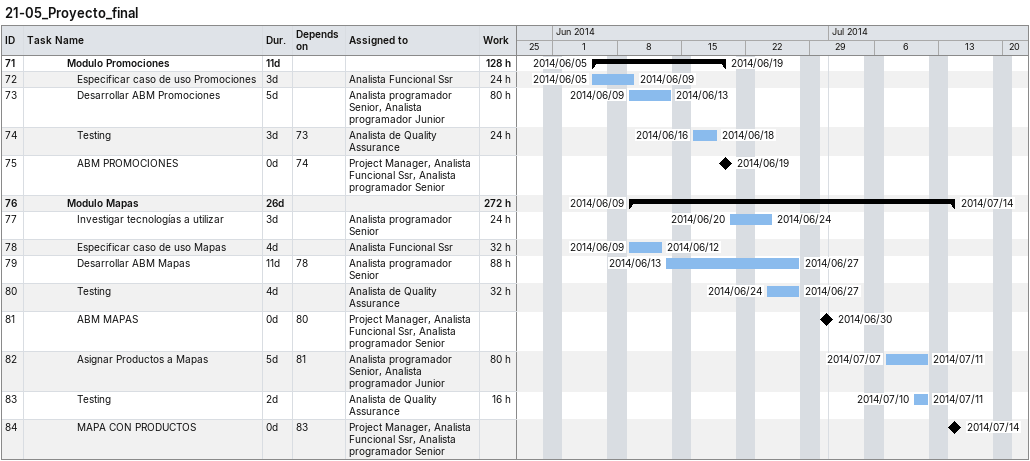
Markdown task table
21-05_Proyecto_final

| ID | Level | Task | Duration | Start | Finish | Predecessors | Resources | Work (h) |
|---|---|---|---|---|---|---|---|---|
| 71 | 5 | **Modulo Promociones** | 11d | 2014-06-05 | 2014-06-19 |  |  | 128 |
| 72 | 6 | Especificar caso de uso Promociones | 3d | 2014-06-05 | 2014-06-09 |  | Analista Funcional Ssr | 24 |
| 73 | 6 | Desarrollar ABM Promociones | 5d | 2014-06-09 | 2014-06-13 |  | Analista programador Senior, Analista programador Junior | 80 |
| 74 | 6 | Testing | 3d | 2014-06-16 | 2014-06-18 | 73 | Analista de Quality Assurance | 24 |
| 75 | 6 | ABM PROMOCIONES | 0d | 2014-06-19 | 2014-06-19 | 74 | Project Manager, Analista Funcional Ssr, Analista programador Senior |  |
| 76 | 5 | **Modulo Mapas** | 26d | 2014-06-09 | 2014-07-14 |  |  | 272 |
| 77 | 6 | Investigar tecnologías a utilizar | 3d | 2014-06-20 | 2014-06-24 |  | Analista programador Senior | 24 |
| 78 | 6 | Especificar caso de uso Mapas | 4d | 2014-06-09 | 2014-06-12 |  | Analista Funcional Ssr | 32 |
| 79 | 6 | Desarrollar ABM Mapas | 11d | 2014-06-13 | 2014-06-27 | 78 | Analista programador Senior | 88 |
| 80 | 6 | Testing | 4d | 2014-06-24 | 2014-06-27 |  | Analista de Quality Assurance | 32 |
| 81 | 6 | ABM MAPAS | 0d | 2014-06-30 | 2014-06-30 | 80 | Project Manager, Analista Funcional Ssr, Analista programador Senior |  |
| 82 | 6 | Asignar Productos a Mapas | 5d | 2014-07-07 | 2014-07-11 | 81 | Analista programador Senior, Analista programador Junior | 80 |
| 83 | 6 | Testing | 2d | 2014-07-10 | 2014-07-11 |  | Analista de Quality Assurance | 16 |
| 84 | 6 | MAPA CON PRODUCTOS | 0d | 2014-07-14 | 2014-07-14 | 83 | Project Manager, Analista Funcional Ssr, Analista programador Senior |  |
